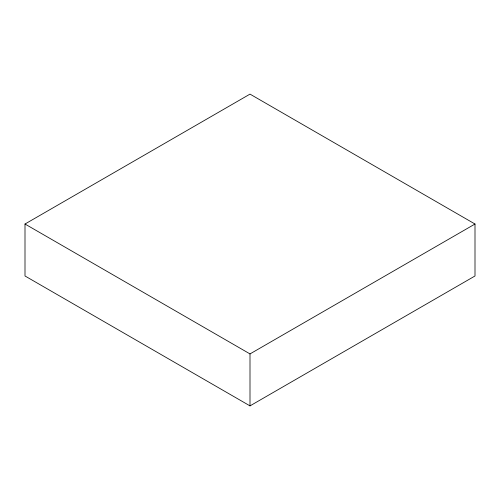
<?xml version="1.0" encoding="UTF-8"?>
<svg xmlns="http://www.w3.org/2000/svg" width="500" height="500" viewBox="0 0 500 500"><rect width="100%" height="100%" fill="white"/><g stroke="black" fill="none" stroke-linecap="round" stroke-linejoin="round"><path stroke-width="0.75" d="M25 224.019L250 94.119L475 224.019L475 275.981L250 405.881L25 275.981L25 224.019L250 353.919L475 224.019M250 353.919L250 405.881"/></g></svg>
